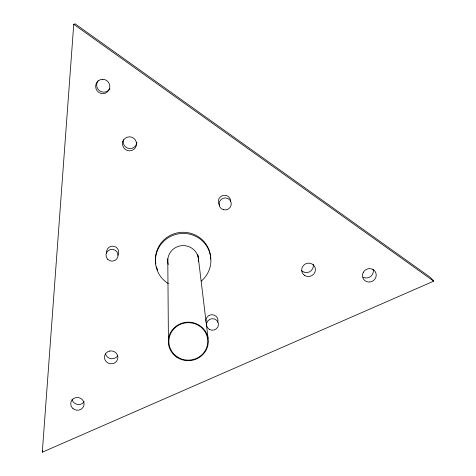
<?xml version="1.0" encoding="UTF-8"?>
<svg xmlns="http://www.w3.org/2000/svg" width="476" height="476" viewBox="0 0 476 476"><rect width="100%" height="100%" fill="white"/><g stroke="black" fill="none" stroke-linecap="round" stroke-linejoin="round"><path stroke-width="0.71" d="M42.299 452.2L73.744 24.312L75.071 23.8L430.012 277.127L433.701 281.155L42.299 452.2L42.661 450.832M123.367 139.688L123.094 141.479A6.95 6.914 54.8 0 0 136.671 143.615L136.88 142.276M73.744 24.312L433.701 281.155M301.528 270.523L302.873 271.612A6.837 6.587 -24 0 0 313.232 264.424M198.081 255.88L208.054 338.252M167.79 258.801L168.403 339.697M205.971 321.437A6.051 5.843 -7.1 0 1 212.439 314.737A6.051 5.843 -7.1 0 1 217.74 322.246M206.62 323.359A6.051 5.843 -7.1 0 1 206.209 322.425M106.624 253.03A6.123 5.992 13.1 0 1 113.823 246.259A6.123 5.992 13.1 0 1 117.899 255.279M219.597 205.21A6.206 6.105 -24.4 0 1 222.595 195.582A6.206 6.105 -24.4 0 1 230.676 201.556M98.056 80.741A7.098 6.985 71.9 0 0 103.994 92.148L105.785 91.832A7.098 6.985 71.9 0 0 109.867 88.363M117.62 355.721A6.652 6.39 7.8 0 1 115.144 357.994L113.532 358.589A6.652 6.39 7.8 0 1 105.476 353.858M373.089 269.428A6.866 6.551 -27.6 0 1 373.089 272.849L372.405 274.474A6.866 6.551 -27.6 0 1 363.128 277.234M84.175 401.708A6.593 6.265 10.2 0 1 74.197 402.898L73.078 401.643A6.593 6.265 10.2 0 1 72.072 399.084M157.699 270.094A27.632 27.037 -5.1 0 1 156.491 266.762M155.848 264.013A27.632 27.037 -5.1 0 1 180.666 232.383A27.632 27.037 -5.1 0 1 210.695 259.111M168.296 283.577A27.763 27.156 -5 0 1 161.275 243.95A27.763 27.156 -5 0 1 202.294 240.844A27.763 27.156 -5 0 1 201.283 281.078M197.719 254.684A15.333 15 -5.1 0 1 198.171 256.6M168.23 264.555A15.422 15.083 -5 0 1 181.606 245.675A15.422 15.083 -5 0 1 198.546 261.461M122.76 141.848L122.487 143.663A7.051 7.015 52.4 0 0 136.255 145.834L136.535 144.02A7.051 7.015 52.4 0 0 122.76 141.848M363.355 272.212L362.67 273.855A6.961 6.64 -27.4 0 0 366.693 281.625A6.961 6.64 -27.4 0 0 375.296 278.466L375.986 276.824A6.961 6.64 -27.4 0 0 371.97 269.041A6.961 6.64 -27.4 0 0 363.355 272.212M109.545 351.062L107.909 351.663A6.741 6.474 7.7 0 0 112.818 363.658L114.454 363.057A6.741 6.474 7.7 0 0 109.545 351.062M102.388 79.278L100.561 79.599A7.199 7.086 71.3 0 0 103.102 93.641L104.922 93.32A7.199 7.086 71.3 0 0 102.388 79.278M304.795 275.568L303.426 274.468A6.932 6.676 -23.7 0 1 312.315 264.115L313.684 265.221A6.932 6.676 -23.7 0 1 304.795 275.568M72.959 408.521L71.822 407.248A6.682 6.343 10.1 0 1 73.054 398.971A6.682 6.343 10.1 0 1 81.86 399.209L82.991 400.489A6.682 6.343 10.1 0 1 81.747 408.759A6.682 6.343 10.1 0 1 72.959 408.521M209.327 329.35A5.968 5.76 -7 0 0 218.46 324.608A5.968 5.76 -7 0 0 209.714 319.372A5.968 5.76 -7 0 0 209.327 329.35M107.689 259.313A6.039 5.908 12.9 0 0 117.828 256.939A6.039 5.908 12.9 0 0 110.575 249.495A6.039 5.908 12.9 0 0 107.689 259.313M223.375 209.72A6.123 6.021 -23.9 0 0 231.146 202.526A6.123 6.021 -23.9 0 0 221.042 199.545A6.123 6.021 -23.9 0 0 223.375 209.72M176.947 356.661A19.451 18.725 -2.9 0 0 207.661 343.226A19.451 18.725 -2.9 0 0 180.327 324.37A19.451 18.725 -2.9 0 0 176.947 356.661M176.626 357.089A20.004 19.26 -2.9 0 0 208.208 343.279A20.004 19.26 -2.9 0 0 180.106 323.882A20.004 19.26 -2.9 0 0 176.626 357.089"/></g></svg>
